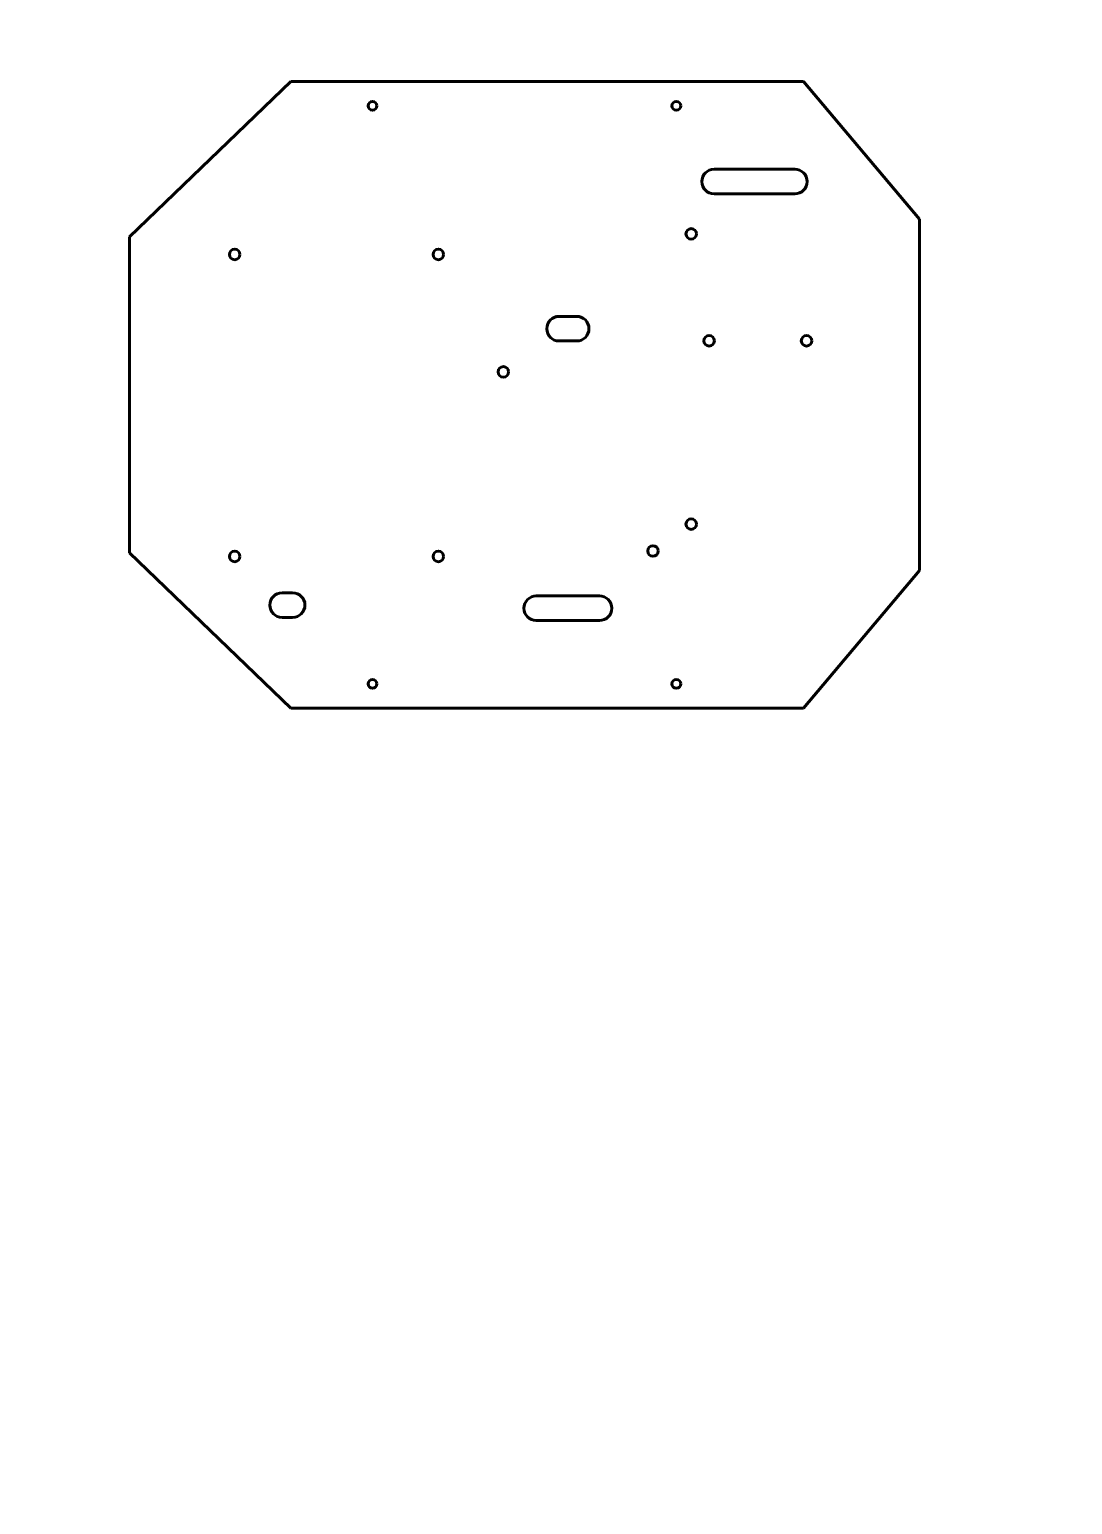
# Model space of a CAD drawing. Header units: millimetres. Extents: x 0 to 297, y 0 to 420.
import ezdxf

# ---------------------------------------------------------------- set-up
doc = ezdxf.new("R2010")
doc.units = ezdxf.units.MM
doc.linetypes.add('K5LT_BASIC', pattern=[0])
doc.layers.add('Системный слой', color=7, linetype='Continuous')

msp = doc.modelspace()

# ---------------------------------------------------------------- linework, layer by layer
at = {"layer": 'Системный слой', "color": 150, "linetype": 'K5LT_BASIC', "lineweight": 60, "true_color": 0x0080ff}
for p, q in [((74.43, 405.21), (28.43, 360.96)), ((220.43, 405.21), (74.43, 405.21)), ((253.43, 365.96), (220.43, 405.21)), ((217.93, 380.21), (194.93, 380.21)), ((194.93, 373.21), (217.93, 373.21)), ((253.43, 365.96), (253.43, 265.96)), ((28.43, 360.96), (28.43, 270.96)), ((155.81, 338.31), (150.81, 338.31)), ((150.81, 331.31), (155.81, 331.31)), ((74.43, 226.71), (28.43, 270.96)), ((253.43, 265.96), (220.43, 226.71)), ((74.93, 259.61), (71.93, 259.61)), ((162.31, 258.71), (144.31, 258.71)), ((71.93, 252.61), (74.93, 252.61)), ((144.31, 251.71), (162.31, 251.71)), ((220.43, 226.71), (74.43, 226.71))]:
    msp.add_line(p, q, dxfattribs=at)
for centre, radius in [((97.68, 398.26), 1.25), ((184.18, 398.26), 1.25), ((188.43, 361.81), 1.5), ((58.43, 355.96), 1.5), ((116.43, 355.96), 1.5), ((193.53, 331.36), 1.5), ((221.28, 331.36), 1.5), ((134.93, 322.51), 1.5), ((188.43, 279.16), 1.5), ((177.53, 271.51), 1.5), ((58.43, 269.96), 1.5), ((116.43, 269.96), 1.5), ((97.68, 233.66), 1.25), ((184.18, 233.66), 1.25)]:
    msp.add_circle(centre, radius, dxfattribs=at)
for centre, start, end in [((194.93, 376.71), 90, 270), ((217.93, 376.71), 270, 90), ((150.81, 334.81), 90, 270), ((155.81, 334.81), 270, 90), ((71.93, 256.11), 90, 270), ((74.93, 256.11), 270, 90), ((144.31, 255.21), 90, 270), ((162.31, 255.21), 270, 90)]:
    msp.add_arc(centre, 3.5, start, end, dxfattribs=at)

doc.saveas('drawing.dxf')
